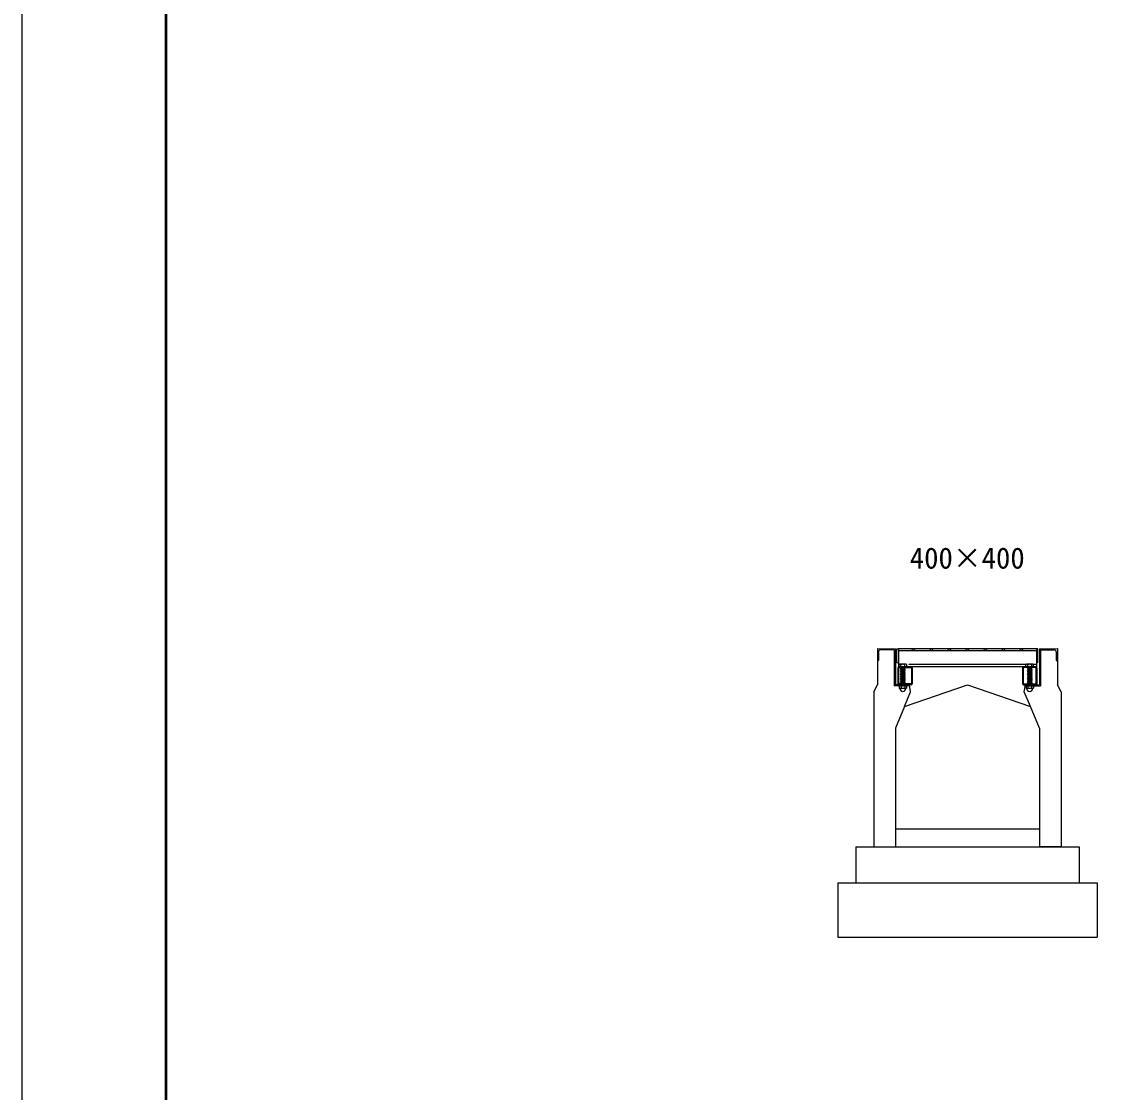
# Model space of a CAD drawing. Units: millimetres, scale not verified. Extents: x -16800 to 16800, y -5940 to 5940.
# Drawn here: x -16800 to -13762, y -2970 to 0 of the extents above; entities that cross this region are included whole.
import ezdxf
from ezdxf.enums import TextEntityAlignment as Align

# ---------------------------------------------------------------- set-up
doc = ezdxf.new("R2010")
doc.units = ezdxf.units.MM
doc.header["$LTSCALE"] = 20
doc.linetypes.add('DOTTED', pattern=[1.75, 0.25, -1.5])
for name, color, linetype, lineweight in [('0-1_Defpoints', 5, 'Continuous', 25), ('0-2_HATCH', 6, 'Continuous', 25), ('0-5_OUTLINE', 3, 'Continuous', 25), ('0-6_TXT', 7, 'Continuous', 25), ('0-7_WAKU', 3, 'Continuous', 25), ('0-A__0-5_D-BMK', 6, 'Continuous', 25)]:
    doc.layers.add(name, color=color, linetype=linetype, lineweight=lineweight)
doc.styles.add('ＭＳ ゴシック', font='')
doc.styles.get('ＭＳ ゴシック').set_extended_font_data('MS Gothic')

msp = doc.modelspace()

# ---------------------------------------------------------------- linework, layer by layer
at = {"layer": '0-1_Defpoints'}
msp.add_lwpolyline([(-16800, -5940), (0, -5940), (0, 5940), (-16800, 5940)], close=True, dxfattribs=at)
at = {"layer": '0-2_HATCH'}
for p, q in [((-14421.8, -1748.23), (-14421.8, -1772.18)), ((-14378.18, -1742.81), (-14415.94, -1742.43)), ((-14378.18, -1742.81), (-14378.18, -1842.84)), ((-14374.98, -1739.64), (-14374.98, -1839.64)), ((-13975.02, -1739.64), (-13975.02, -1839.64)), ((-13971.82, -1742.81), (-13934.06, -1742.43)), ((-13971.82, -1742.81), (-13971.82, -1842.84)), ((-13928.2, -1748.23), (-13928.2, -1772.18)), ((-14421.8, -1772.18), (-14425, -1772.15)), ((-13928.2, -1772.18), (-13925, -1772.15)), ((-14335.5, -1842.84), (-14378.18, -1842.84)), ((-14335.98, -1839.64), (-14374.98, -1839.64)), ((-14332.98, -1859.64), (-14335.98, -1839.64)), ((-14017.02, -1859.64), (-14014.02, -1839.64)), ((-14014.5, -1842.84), (-13971.82, -1842.84)), ((-14014.02, -1839.64), (-13975.02, -1839.64)), ((-14349.79, -1899.64), (-14332.98, -1859.64)), ((-14000.21, -1899.64), (-14017.02, -1859.64))]:
    msp.add_line(p, q, dxfattribs=at)
for centre, start, end in [((-14416, -1748.23), 89.42706, 180), ((-13934, -1748.23), 0, 90.57294)]:
    msp.add_arc(centre, 5.8, start, end, dxfattribs=at)
at = {"layer": '0-5_OUTLINE'}
for p, q in [((-14425, -1739.14), (-14425, -1839.64)), ((-14425, -1739.14), (-14374.98, -1739.64)), ((-13975.02, -1739.64), (-13925, -1739.14)), ((-13925, -1739.14), (-13925, -1839.64)), ((-14435, -1859.64), (-14425, -1839.64)), ((-13915, -1859.64), (-13925, -1839.64)), ((-14435, -1859.64), (-14435, -2289.64)), ((-13915, -1859.64), (-13915, -2289.64)), ((-14349.8, -1899.64), (-14375, -1959.64)), ((-13975, -1959.64), (-14000.21, -1899.64)), ((-14375, -1959.64), (-14375, -2289.64)), ((-13975, -1959.64), (-13975, -2289.64)), ((-14375, -2239.64), (-13975, -2239.64)), ((-14485, -2289.64), (-14485, -2389.64)), ((-14485, -2289.64), (-13865, -2289.64)), ((-14435, -2289.64), (-14375, -2289.64)), ((-13915, -2289.64), (-13975, -2289.64)), ((-13865, -2289.64), (-13865, -2389.64)), ((-14535, -2389.64), (-14535, -2539.64)), ((-14535, -2389.64), (-13815, -2389.64)), ((-13815, -2389.64), (-13815, -2539.64)), ((-14535, -2539.64), (-13815, -2539.64))]:
    msp.add_line(p, q, dxfattribs=at)
msp.add_lwpolyline([(-14349.8, -1899.64), (-14175, -1839.64), (-14000.21, -1899.64)], dxfattribs=at)
at = {"layer": '0-7_WAKU', "lineweight": 50}
msp.add_lwpolyline([(-16400, -5540), (-400, -5540), (-400, 5540), (-16400, 5540)], close=True, dxfattribs=at)
at = {"layer": '0-A__0-5_D-BMK'}
for p, q in [((-14366.52, -1739.64), (-14366.52, -1789.64)), ((-13983.52, -1739.64), (-14366.52, -1739.64)), ((-13983.52, -1745.64), (-14366.52, -1745.64)), ((-13979.02, -1777.64), (-13979.02, -1739.64)), ((-14371.02, -1777.64), (-14366.52, -1777.64)), ((-14358.5, -1783.64), (-14366.52, -1783.64)), ((-13983.52, -1789.64), (-14366.52, -1789.64)), ((-14365.02, -1789.64), (-14331.02, -1789.64)), ((-14362.5, -1782.14), (-14364.5, -1783.64)), ((-14364.5, -1789.64), (-14364.5, -1783.64)), ((-14343.5, -1789.64), (-14364.5, -1789.64)), ((-14364.17, -1783.37), (-14362.5, -1782.14)), ((-14345.5, -1782.14), (-14362.5, -1782.14)), ((-14360.5, -1789.64), (-14347.5, -1789.64)), ((-14360.5, -1790.64), (-14359.5, -1789.64)), ((-14359.5, -1791.64), (-14360.5, -1790.64)), ((-14347.5, -1791.64), (-14360.5, -1792.64)), ((-14360.5, -1792.64), (-14359.5, -1791.64)), ((-14359.5, -1789.64), (-14359.5, -1783.64)), ((-14348.5, -1789.64), (-14348.5, -1783.64)), ((-14348.5, -1790.64), (-14347.5, -1789.64)), ((-14347.5, -1791.64), (-14348.5, -1790.64)), ((-14343.83, -1783.37), (-14345.5, -1782.14)), ((-14343.5, -1789.64), (-14343.5, -1783.64)), ((-14012.5, -1783.64), (-14337.5, -1783.64)), ((-13985.02, -1789.64), (-14019.02, -1789.64)), ((-14010.5, -1782.14), (-14012.5, -1783.64)), ((-14012.5, -1789.64), (-14012.5, -1783.64)), ((-13991.5, -1789.64), (-14012.5, -1789.64)), ((-14012.17, -1783.37), (-14010.5, -1782.14)), ((-13993.5, -1782.14), (-14010.5, -1782.14)), ((-14008.5, -1789.64), (-13995.5, -1789.64)), ((-14008.5, -1790.64), (-14007.5, -1789.64)), ((-14007.5, -1791.64), (-14008.5, -1790.64)), ((-13995.5, -1791.64), (-14008.5, -1792.64)), ((-14008.5, -1792.64), (-14007.5, -1791.64)), ((-14007.5, -1789.64), (-14007.5, -1783.64)), ((-13996.5, -1789.64), (-13996.5, -1783.64)), ((-13996.5, -1790.64), (-13995.5, -1789.64)), ((-13995.5, -1791.64), (-13996.5, -1790.64)), ((-13991.83, -1783.37), (-13993.5, -1782.14)), ((-13983.52, -1783.64), (-13991.5, -1783.64)), ((-13991.5, -1789.64), (-13991.5, -1783.64)), ((-13979.02, -1777.64), (-13983.52, -1777.64)), ((-14368.02, -1792.64), (-14368.02, -1836.64)), ((-14359.5, -1793.64), (-14360.5, -1792.64)), ((-14360.5, -1794.64), (-14359.5, -1793.64)), ((-14347.5, -1793.64), (-14360.5, -1794.64)), ((-14359.5, -1795.64), (-14360.5, -1794.64)), ((-14360.5, -1796.64), (-14359.5, -1795.64)), ((-14347.5, -1795.64), (-14360.5, -1796.64)), ((-14359.5, -1797.64), (-14360.5, -1796.64)), ((-14360.5, -1798.64), (-14359.5, -1797.64)), ((-14347.5, -1797.64), (-14360.5, -1798.64)), ((-14359.5, -1799.64), (-14360.5, -1798.64)), ((-14360.5, -1800.64), (-14359.5, -1799.64)), ((-14347.5, -1799.64), (-14360.5, -1800.64)), ((-14359.5, -1801.64), (-14360.5, -1800.64)), ((-14347.5, -1801.64), (-14360.5, -1802.64)), ((-14360.5, -1802.64), (-14359.5, -1801.64)), ((-14347.5, -1803.64), (-14360.5, -1804.64)), ((-14359.5, -1805.64), (-14360.5, -1804.64)), ((-14347.5, -1805.64), (-14360.5, -1806.64)), ((-14360.5, -1806.64), (-14359.5, -1805.64)), ((-14359.5, -1807.64), (-14360.5, -1806.64)), ((-14347.5, -1807.64), (-14360.5, -1808.64)), ((-14360.5, -1808.64), (-14359.5, -1807.64)), ((-14359.5, -1809.64), (-14360.5, -1808.64)), ((-14347.5, -1809.64), (-14360.5, -1810.64)), ((-14360.5, -1810.64), (-14359.5, -1809.64)), ((-14359.5, -1811.64), (-14360.5, -1810.64)), ((-14347.5, -1811.64), (-14360.5, -1812.64)), ((-14360.5, -1812.64), (-14359.5, -1811.64)), ((-14359.5, -1813.64), (-14360.5, -1812.64)), ((-14347.5, -1813.64), (-14360.5, -1814.64)), ((-14360.5, -1814.64), (-14359.5, -1813.64)), ((-14359.5, -1815.64), (-14360.5, -1814.64)), ((-14347.5, -1815.64), (-14360.5, -1816.64)), ((-14360.5, -1816.64), (-14359.5, -1815.64)), ((-14359.5, -1817.64), (-14360.5, -1816.64)), ((-14347.5, -1817.64), (-14360.5, -1818.64)), ((-14360.5, -1818.64), (-14359.5, -1817.64)), ((-14359.5, -1819.64), (-14360.5, -1818.64)), ((-14347.5, -1819.64), (-14360.5, -1820.64)), ((-14360.5, -1820.64), (-14359.5, -1819.64)), ((-14359.5, -1821.64), (-14360.5, -1820.64)), ((-14347.5, -1821.64), (-14360.5, -1822.64)), ((-14360.5, -1822.64), (-14359.5, -1821.64)), ((-14359.5, -1823.64), (-14360.5, -1822.64)), ((-14348.5, -1794.64), (-14347.5, -1793.64)), ((-14347.5, -1795.64), (-14348.5, -1794.64)), ((-14348.5, -1796.64), (-14347.5, -1795.64)), ((-14347.5, -1797.64), (-14348.5, -1796.64)), ((-14348.5, -1798.64), (-14347.5, -1797.64)), ((-14347.5, -1799.64), (-14348.5, -1798.64)), ((-14348.5, -1802.64), (-14347.5, -1801.64)), ((-14347.5, -1803.64), (-14348.5, -1802.64)), ((-14348.5, -1804.64), (-14347.5, -1803.64)), ((-14347.5, -1805.64), (-14348.5, -1804.64)), ((-14348.5, -1806.64), (-14347.5, -1805.64)), ((-14348.5, -1806.64), (-14347.5, -1807.64)), ((-14348.5, -1808.64), (-14347.5, -1807.64)), ((-14348.5, -1808.64), (-14347.5, -1809.64)), ((-14348.5, -1810.64), (-14347.5, -1809.64)), ((-14348.5, -1810.64), (-14347.5, -1811.64)), ((-14348.5, -1812.64), (-14347.5, -1811.64)), ((-14348.5, -1812.64), (-14347.5, -1813.64)), ((-14348.5, -1814.64), (-14347.5, -1813.64)), ((-14348.5, -1814.64), (-14347.5, -1815.64)), ((-14348.5, -1816.64), (-14347.5, -1815.64)), ((-14348.5, -1816.64), (-14347.5, -1817.64)), ((-14348.5, -1818.64), (-14347.5, -1817.64)), ((-14348.5, -1818.64), (-14347.5, -1819.64)), ((-14348.5, -1820.64), (-14347.5, -1819.64)), ((-14348.5, -1820.64), (-14347.5, -1821.64)), ((-14348.5, -1822.64), (-14347.5, -1821.64)), ((-14348.5, -1822.64), (-14347.5, -1823.64)), ((-14328.02, -1792.64), (-14328.02, -1836.64)), ((-14022.02, -1792.64), (-14022.02, -1836.64)), ((-14007.5, -1793.64), (-14008.5, -1792.64)), ((-14008.5, -1794.64), (-14007.5, -1793.64)), ((-13995.5, -1793.64), (-14008.5, -1794.64)), ((-14007.5, -1795.64), (-14008.5, -1794.64)), ((-14008.5, -1796.64), (-14007.5, -1795.64)), ((-13995.5, -1795.64), (-14008.5, -1796.64)), ((-14007.5, -1797.64), (-14008.5, -1796.64)), ((-14008.5, -1798.64), (-14007.5, -1797.64)), ((-13995.5, -1797.64), (-14008.5, -1798.64)), ((-14007.5, -1799.64), (-14008.5, -1798.64)), ((-14008.5, -1800.64), (-14007.5, -1799.64)), ((-13995.5, -1799.64), (-14008.5, -1800.64)), ((-14007.5, -1801.64), (-14008.5, -1800.64)), ((-13995.5, -1801.64), (-14008.5, -1802.64)), ((-14008.5, -1802.64), (-14007.5, -1801.64)), ((-13995.5, -1803.64), (-14008.5, -1804.64)), ((-14007.5, -1805.64), (-14008.5, -1804.64)), ((-13995.5, -1805.64), (-14008.5, -1806.64)), ((-14008.5, -1806.64), (-14007.5, -1805.64)), ((-14007.5, -1807.64), (-14008.5, -1806.64)), ((-13995.5, -1807.64), (-14008.5, -1808.64)), ((-14008.5, -1808.64), (-14007.5, -1807.64)), ((-14007.5, -1809.64), (-14008.5, -1808.64)), ((-13995.5, -1809.64), (-14008.5, -1810.64)), ((-14008.5, -1810.64), (-14007.5, -1809.64)), ((-14007.5, -1811.64), (-14008.5, -1810.64)), ((-13995.5, -1811.64), (-14008.5, -1812.64)), ((-14008.5, -1812.64), (-14007.5, -1811.64)), ((-14007.5, -1813.64), (-14008.5, -1812.64)), ((-13995.5, -1813.64), (-14008.5, -1814.64)), ((-14008.5, -1814.64), (-14007.5, -1813.64)), ((-14007.5, -1815.64), (-14008.5, -1814.64)), ((-13995.5, -1815.64), (-14008.5, -1816.64)), ((-14008.5, -1816.64), (-14007.5, -1815.64)), ((-14007.5, -1817.64), (-14008.5, -1816.64)), ((-13995.5, -1817.64), (-14008.5, -1818.64)), ((-14008.5, -1818.64), (-14007.5, -1817.64)), ((-14007.5, -1819.64), (-14008.5, -1818.64)), ((-13995.5, -1819.64), (-14008.5, -1820.64)), ((-14008.5, -1820.64), (-14007.5, -1819.64)), ((-14007.5, -1821.64), (-14008.5, -1820.64)), ((-13995.5, -1821.64), (-14008.5, -1822.64)), ((-14008.5, -1822.64), (-14007.5, -1821.64)), ((-14007.5, -1823.64), (-14008.5, -1822.64)), ((-13996.5, -1794.64), (-13995.5, -1793.64)), ((-13995.5, -1795.64), (-13996.5, -1794.64)), ((-13996.5, -1796.64), (-13995.5, -1795.64)), ((-13995.5, -1797.64), (-13996.5, -1796.64)), ((-13996.5, -1798.64), (-13995.5, -1797.64)), ((-13995.5, -1799.64), (-13996.5, -1798.64)), ((-13996.5, -1802.64), (-13995.5, -1801.64)), ((-13995.5, -1803.64), (-13996.5, -1802.64)), ((-13996.5, -1804.64), (-13995.5, -1803.64)), ((-13995.5, -1805.64), (-13996.5, -1804.64)), ((-13996.5, -1806.64), (-13995.5, -1805.64)), ((-13996.5, -1806.64), (-13995.5, -1807.64)), ((-13996.5, -1808.64), (-13995.5, -1807.64)), ((-13996.5, -1808.64), (-13995.5, -1809.64)), ((-13996.5, -1810.64), (-13995.5, -1809.64)), ((-13996.5, -1810.64), (-13995.5, -1811.64)), ((-13996.5, -1812.64), (-13995.5, -1811.64)), ((-13996.5, -1812.64), (-13995.5, -1813.64)), ((-13996.5, -1814.64), (-13995.5, -1813.64)), ((-13996.5, -1814.64), (-13995.5, -1815.64)), ((-13996.5, -1816.64), (-13995.5, -1815.64)), ((-13996.5, -1816.64), (-13995.5, -1817.64)), ((-13996.5, -1818.64), (-13995.5, -1817.64)), ((-13996.5, -1818.64), (-13995.5, -1819.64)), ((-13996.5, -1820.64), (-13995.5, -1819.64)), ((-13996.5, -1820.64), (-13995.5, -1821.64)), ((-13996.5, -1822.64), (-13995.5, -1821.64)), ((-13996.5, -1822.64), (-13995.5, -1823.64)), ((-13982.02, -1792.64), (-13982.02, -1836.64)), ((-14331.02, -1839.64), (-14365.02, -1839.64)), ((-14363.34, -1842.84), (-14364.21, -1843.49)), ((-14364.21, -1843.49), (-14364.21, -1848.68)), ((-14362.51, -1849.65), (-14364.21, -1848.68)), ((-14344.66, -1842.84), (-14363.34, -1842.84)), ((-14362.51, -1849.97), (-14362.51, -1849.65)), ((-14345.49, -1849.65), (-14362.51, -1849.65)), ((-14345.49, -1849.97), (-14362.51, -1849.97)), ((-14347.5, -1823.64), (-14360.5, -1824.64)), ((-14360.5, -1824.64), (-14359.5, -1823.64)), ((-14359.5, -1825.64), (-14360.5, -1824.64)), ((-14347.5, -1825.64), (-14360.5, -1826.64)), ((-14360.5, -1826.64), (-14359.5, -1825.64)), ((-14359.5, -1827.64), (-14360.5, -1826.64)), ((-14347.5, -1827.64), (-14360.5, -1828.64)), ((-14360.5, -1828.64), (-14359.5, -1827.64)), ((-14359.5, -1829.64), (-14360.5, -1828.64)), ((-14347.5, -1829.64), (-14360.5, -1830.64)), ((-14360.5, -1830.64), (-14359.5, -1829.64)), ((-14359.5, -1831.64), (-14360.5, -1830.64)), ((-14347.5, -1831.64), (-14360.5, -1832.64)), ((-14360.5, -1832.64), (-14359.5, -1831.64)), ((-14359.5, -1833.64), (-14360.5, -1832.64)), ((-14360.5, -1834.64), (-14359.5, -1833.64)), ((-14347.5, -1833.65), (-14360.5, -1834.65)), ((-14359.5, -1835.64), (-14360.5, -1834.65)), ((-14347.49, -1835.65), (-14360.49, -1836.65)), ((-14360.49, -1836.65), (-14359.49, -1835.65)), ((-14359.49, -1837.65), (-14360.49, -1836.65)), ((-14360.49, -1838.65), (-14359.49, -1837.65)), ((-14359.49, -1839.65), (-14360.49, -1838.65)), ((-14360.49, -1840.65), (-14359.49, -1839.65)), ((-14359.49, -1841.65), (-14360.49, -1840.65)), ((-14360.49, -1842.65), (-14359.49, -1841.65)), ((-14360.3, -1842.84), (-14360.49, -1842.65)), ((-14359.1, -1843.49), (-14359.1, -1848.68)), ((-14348.9, -1843.49), (-14348.9, -1848.68)), ((-14348.5, -1824.64), (-14347.5, -1823.64)), ((-14348.5, -1824.64), (-14347.5, -1825.64)), ((-14348.5, -1826.64), (-14347.5, -1825.64)), ((-14348.5, -1826.64), (-14347.5, -1827.64)), ((-14348.5, -1828.64), (-14347.5, -1827.64)), ((-14348.5, -1828.64), (-14347.5, -1829.64)), ((-14348.5, -1830.64), (-14347.5, -1829.64)), ((-14348.5, -1830.64), (-14347.5, -1831.64)), ((-14348.5, -1832.64), (-14347.5, -1831.64)), ((-14348.5, -1832.64), (-14347.5, -1833.65)), ((-14348.5, -1834.65), (-14347.5, -1833.65)), ((-14348.5, -1834.65), (-14347.49, -1835.65)), ((-14348.49, -1836.65), (-14347.49, -1835.65)), ((-14348.49, -1836.65), (-14347.49, -1837.65)), ((-14348.49, -1838.65), (-14347.49, -1837.65)), ((-14348.49, -1838.65), (-14347.49, -1839.65)), ((-14348.49, -1840.65), (-14347.49, -1839.65)), ((-14348.49, -1840.65), (-14347.49, -1841.65)), ((-14348.49, -1842.65), (-14347.49, -1841.65)), ((-14348.49, -1842.65), (-14348.3, -1842.84)), ((-14345.49, -1849.65), (-14343.79, -1848.68)), ((-14345.49, -1849.97), (-14345.49, -1849.65)), ((-14344.66, -1842.84), (-14343.79, -1843.49)), ((-14343.79, -1843.49), (-14343.79, -1848.68)), ((-14019.02, -1839.64), (-13985.02, -1839.64)), ((-14011.34, -1842.84), (-14012.21, -1843.49)), ((-14012.21, -1843.49), (-14012.21, -1848.68)), ((-14010.51, -1849.65), (-14012.21, -1848.68)), ((-13992.66, -1842.84), (-14011.34, -1842.84)), ((-14010.51, -1849.97), (-14010.51, -1849.65)), ((-13993.49, -1849.65), (-14010.51, -1849.65)), ((-13993.49, -1849.97), (-14010.51, -1849.97)), ((-13995.5, -1823.64), (-14008.5, -1824.64)), ((-14008.5, -1824.64), (-14007.5, -1823.64)), ((-14007.5, -1825.64), (-14008.5, -1824.64)), ((-13995.5, -1825.64), (-14008.5, -1826.64)), ((-14008.5, -1826.64), (-14007.5, -1825.64)), ((-14007.5, -1827.64), (-14008.5, -1826.64)), ((-13995.5, -1827.64), (-14008.5, -1828.64)), ((-14008.5, -1828.64), (-14007.5, -1827.64)), ((-14007.5, -1829.64), (-14008.5, -1828.64)), ((-13995.5, -1829.64), (-14008.5, -1830.64)), ((-14008.5, -1830.64), (-14007.5, -1829.64)), ((-14007.5, -1831.64), (-14008.5, -1830.64)), ((-13995.5, -1831.64), (-14008.5, -1832.64)), ((-14008.5, -1832.64), (-14007.5, -1831.64)), ((-14007.5, -1833.64), (-14008.5, -1832.64)), ((-13995.5, -1833.64), (-14008.5, -1834.65)), ((-14008.5, -1834.64), (-14007.5, -1833.64)), ((-14007.5, -1835.64), (-14008.5, -1834.65)), ((-13995.49, -1835.65), (-14008.49, -1836.65)), ((-14008.49, -1836.65), (-14007.49, -1835.65)), ((-14007.49, -1837.65), (-14008.49, -1836.65)), ((-14008.49, -1838.65), (-14007.49, -1837.65)), ((-14007.49, -1839.65), (-14008.49, -1838.65)), ((-14008.49, -1840.65), (-14007.49, -1839.65)), ((-14007.49, -1841.65), (-14008.49, -1840.65)), ((-14008.49, -1842.65), (-14007.49, -1841.65)), ((-14008.3, -1842.84), (-14008.49, -1842.65)), ((-14007.1, -1843.49), (-14007.1, -1848.68)), ((-13996.9, -1843.49), (-13996.9, -1848.68)), ((-13996.5, -1824.64), (-13995.5, -1823.64)), ((-13996.5, -1824.64), (-13995.5, -1825.64)), ((-13996.5, -1826.64), (-13995.5, -1825.64)), ((-13996.5, -1826.64), (-13995.5, -1827.64)), ((-13996.5, -1828.64), (-13995.5, -1827.64)), ((-13996.5, -1828.64), (-13995.5, -1829.64)), ((-13996.5, -1830.64), (-13995.5, -1829.64)), ((-13996.5, -1830.64), (-13995.5, -1831.64)), ((-13996.5, -1832.64), (-13995.5, -1831.64)), ((-13996.5, -1832.64), (-13995.5, -1833.65)), ((-13996.5, -1834.65), (-13995.5, -1833.65)), ((-13996.5, -1834.65), (-13995.49, -1835.65)), ((-13996.49, -1836.65), (-13995.49, -1835.65)), ((-13996.49, -1836.65), (-13995.49, -1837.65)), ((-13996.49, -1838.65), (-13995.49, -1837.65)), ((-13996.49, -1838.65), (-13995.49, -1839.65)), ((-13996.49, -1840.65), (-13995.49, -1839.65)), ((-13996.49, -1840.65), (-13995.49, -1841.65)), ((-13996.49, -1842.65), (-13995.49, -1841.65)), ((-13996.49, -1842.65), (-13996.3, -1842.84)), ((-13993.49, -1849.65), (-13991.79, -1848.68)), ((-13993.49, -1849.97), (-13993.49, -1849.65)), ((-13992.66, -1842.84), (-13991.79, -1843.49)), ((-13991.79, -1843.49), (-13991.79, -1848.68))]:
    msp.add_line(p, q, dxfattribs=at)
at = {"layer": '0-A__0-5_D-BMK', "linetype": 'DOTTED'}
for p, q in [((-14347.5, -1789.64), (-14360.5, -1790.64)), ((-13995.5, -1789.64), (-14008.5, -1790.64)), ((-14347.49, -1837.65), (-14360.49, -1838.65)), ((-14347.49, -1839.65), (-14360.49, -1840.65)), ((-14347.49, -1841.65), (-14360.49, -1842.65)), ((-14360.3, -1842.84), (-14348.3, -1842.84)), ((-13995.49, -1837.65), (-14008.49, -1838.65)), ((-13995.49, -1839.65), (-14008.49, -1840.65)), ((-13995.49, -1841.65), (-14008.49, -1842.65)), ((-14008.3, -1842.84), (-13996.3, -1842.84))]:
    msp.add_line(p, q, dxfattribs=at)
at = {"layer": '0-A__0-5_D-BMK'}
for points in [[(-14371.02, -1777.64), (-14371.02, -1739.64), (-14366.52, -1739.64)], [(-13979.02, -1739.64), (-13983.52, -1739.64), (-13983.52, -1789.64)], [(-14347.5, -1793.64), (-14348.5, -1792.64), (-14347.5, -1791.64)], [(-13995.5, -1793.64), (-13996.5, -1792.64), (-13995.5, -1791.64)], [(-14360.5, -1804.64), (-14359.5, -1803.64), (-14360.5, -1802.64)], [(-14347.5, -1801.64), (-14348.5, -1800.64), (-14347.5, -1799.64)], [(-14008.5, -1804.64), (-14007.5, -1803.64), (-14008.5, -1802.64)], [(-13995.5, -1801.64), (-13996.5, -1800.64), (-13995.5, -1799.64)]]:
    msp.add_lwpolyline(points, dxfattribs=at)
for points in [[(-14330.32, -1791.94), (-14330.32, -1837.34), (-14365.72, -1837.34), (-14365.72, -1791.94)], [(-14019.72, -1791.94), (-14019.72, -1837.34), (-13984.32, -1837.34), (-13984.32, -1791.94)]]:
    msp.add_lwpolyline(points, close=True, dxfattribs=at)
for centre in [(-14325.02, -1742.64), (-14275.02, -1742.64), (-14225.02, -1742.64), (-14175.02, -1742.64), (-14125.02, -1742.64), (-14075.02, -1742.64), (-14025.02, -1742.64)]:
    msp.add_circle(centre, 3, dxfattribs=at)
for centre, radius, start, end in [((-14365.02, -1792.64), 3, 90, 180), ((-14362, -1786.27), 3.62, 46.39563, 133.60437), ((-14354, -1798.27), 15.62, 69.39075, 110.60925), ((-14346, -1786.27), 3.62, 46.39563, 133.60437), ((-14331.02, -1792.64), 3, 0, 90), ((-14019.02, -1792.64), 3, 90, 180), ((-14010, -1786.27), 3.62, 46.39563, 133.60437), ((-14002, -1798.27), 15.62, 69.39075, 110.60925), ((-13994, -1786.27), 3.62, 46.39563, 133.60437), ((-13985.02, -1792.64), 3, 0, 90), ((-14365.02, -1836.64), 3, 180, 270), ((-14361.65, -1848.19), 5.35, 61.49832, 118.50684), ((-14361.65, -1843.98), 5.35, 241.49843, 298.50089), ((-14354, -1849.97), 8.19, 180, 359.99995), ((-14354, -1863.26), 20.42, 75.52621, 104.47362), ((-14354, -1828.91), 20.42, 255.52638, 284.47374), ((-14346.35, -1848.19), 5.35, 61.49231, 118.50169), ((-14346.35, -1843.98), 5.35, 241.49989, 298.5), ((-14331.02, -1836.64), 3, 270, 0), ((-14019.02, -1836.64), 3, 180, 270), ((-14009.65, -1848.19), 5.35, 61.49832, 118.50684), ((-14009.65, -1843.98), 5.35, 241.49843, 298.50089), ((-14002, -1849.97), 8.19, 180, 359.99995), ((-14002, -1863.26), 20.42, 75.52621, 104.47362), ((-14002, -1828.91), 20.42, 255.52638, 284.47374), ((-13994.35, -1848.19), 5.35, 61.49231, 118.50169), ((-13994.35, -1843.98), 5.35, 241.49989, 298.5), ((-13985.02, -1836.64), 3, 270, 0)]:
    msp.add_arc(centre, radius, start, end, dxfattribs=at)

# ---------------------------------------------------------------- texts
at = {"layer": '0-6_TXT', "style": 'ＭＳ ゴシック'}
msp.add_text('400×400', height=58.65, dxfattribs=at).set_placement((-14335, -1534.84), align=Align.BOTTOM_LEFT)

doc.saveas('drawing.dxf')
